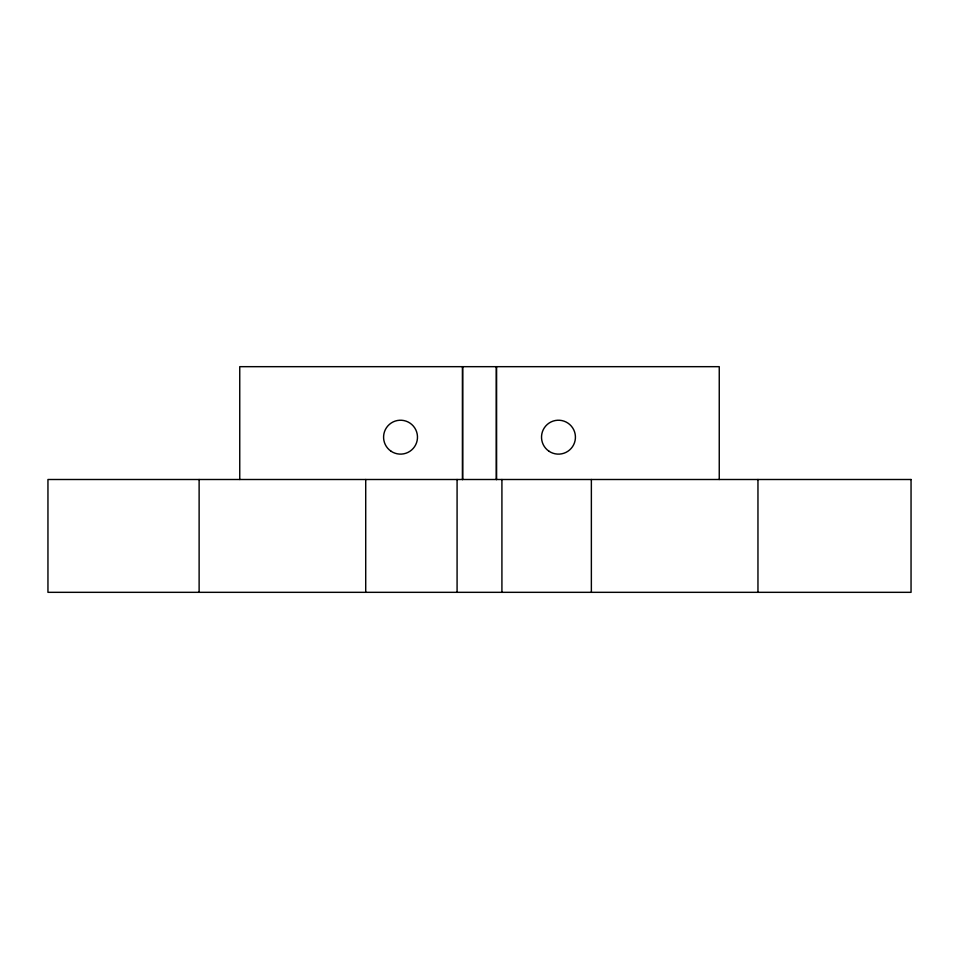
<?xml version="1.0" encoding="UTF-8"?>
<svg xmlns="http://www.w3.org/2000/svg" width="959" height="959" viewBox="0 0 959 959"><rect width="100%" height="100%" fill="white"/><g stroke="black" fill="none" stroke-linecap="round" stroke-linejoin="round"><path stroke-width="1.44" d="M757.958 479.5L757.958 592.326M719.25 479.5L719.25 366.674L239.75 366.674L239.75 479.5M591.367 479.5L591.367 592.326M501.917 479.5L501.917 592.326M457.083 479.5L457.083 592.326M365.715 479.5L365.715 592.326M199.124 479.5L199.124 592.326M462.562 366.674L462.562 479.536L462.562 366.674M496.438 366.674L496.438 479.536L496.438 366.674M911.05 479.5L47.95 479.5L47.95 592.326L911.05 592.326L911.05 479.5M391.032 451.221A16.962 16.962 0 0 0 417.441 438.395A16.962 16.962 0 0 0 393.118 421.924A16.962 16.962 0 0 0 391.032 451.221M548.968 451.221A16.962 16.962 0 0 0 575.388 438.395A16.962 16.962 0 0 0 551.065 421.924A16.962 16.962 0 0 0 548.968 451.221"/></g></svg>
